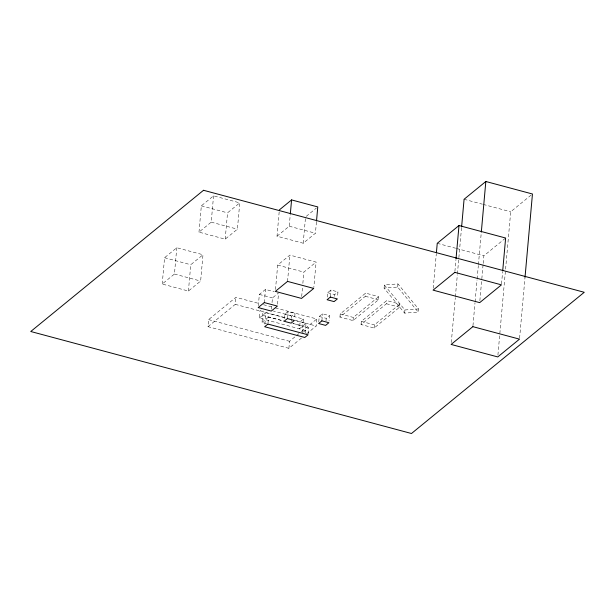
<?xml version="1.0" encoding="UTF-8"?>
<svg xmlns="http://www.w3.org/2000/svg" width="615" height="615" viewBox="0 0 615 615"><rect width="100%" height="100%" fill="white"/><g stroke="black" fill="none" stroke-linecap="round" stroke-linejoin="round"><path stroke-width="0.46" stroke-dasharray="3.08 2.31" d="M162.222 284.03L164.566 257.723L176.789 247.73L202.981 254.748L200.636 281.055L188.413 291.049L162.222 284.03L174.437 274.044L176.789 247.73M188.413 291.049L190.765 264.742L202.981 254.748M198.991 232.139L201.343 205.833L213.559 195.847L239.758 202.865L237.413 229.172L225.19 239.158L198.991 232.139L211.214 222.153L213.559 195.847M301.435 338.081L288.896 348.328L207.985 326.65L208.616 319.615L235.899 297.314L259.807 303.718M225.19 239.158L227.535 212.852L239.758 202.865M207.985 326.65L235.268 304.348L235.899 297.314M258.346 305.693L259.353 294.424L265.465 289.427L274.198 291.764M305.409 330.447L259.369 318.001L259.991 310.967L261.298 309.899M266.564 323.59L262.005 322.368L263.028 310.936M264.289 302.58L265.465 289.427M264.881 324.09L265.903 312.658L285.967 318.04M267.994 323.175L268.54 317.025L284.045 321.176M316.433 221.961L315.426 233.239L303.203 243.225L277.011 236.206L279.187 211.783M271.446 309.207L271.699 306.385M272.038 302.626L272.453 297.929L278.564 292.932M275.489 289.511L277.673 265.088L289.888 255.094L316.087 262.113L313.827 287.482M277.557 304.21L278.48 293.878M277.011 236.206L289.227 226.22L290.234 214.943M287.543 281.401L289.888 255.094M284.361 318.624L284.753 314.227L288.028 311.559L295.031 313.435L294.554 318.708M287.397 318.593L288.028 311.559M288.896 348.328L289.527 341.294L300.589 332.254M291.287 321.376L291.525 318.739M291.602 317.863L291.764 316.102L295.031 313.435M303.203 243.225L305.555 216.918M301.688 296.53L302.526 287.136M302.857 283.377L303.864 272.107L316.087 262.113M302.142 333.115L303.395 319.047L273.298 310.982M305.171 333.084L306.039 323.413L295.092 320.484M308.13 333.93L308.676 327.78L293.171 323.621M306.593 333.86L316.179 326.019L316.81 318.985L274.513 307.654M318.762 321.753L319.239 316.479L322.506 313.804L329.509 315.68L329.04 320.961M321.876 320.838L322.506 313.804M327.318 297.091L327.71 292.694L330.978 290.026L337.981 291.902L337.512 297.176M326.004 320.992L326.242 318.355L329.509 315.68M330.347 297.06L330.978 290.026M334.56 296.33L334.714 294.57L337.981 291.902M339.941 317.071L340.226 313.911L365.641 293.132L378.74 296.645L378.456 299.805L353.041 320.576L339.941 317.071L365.364 296.292L365.641 293.132M353.041 320.576L353.318 317.425L378.74 296.645M361.043 324.512L361.32 321.361L386.743 300.581L399.842 304.087L399.558 307.246L374.143 328.026L361.043 324.512L386.466 303.741L386.743 300.581M374.143 328.026L374.42 324.866L399.842 304.087M384.083 288.12L384.367 284.96L397.943 283.915L418.5 308.93L418.215 312.082L404.632 313.135L384.083 288.12L397.667 287.067L418.215 312.082M397.667 287.067L397.943 283.915M404.632 313.135L404.916 309.975L384.367 284.96M433.237 288.227L436.304 253.826M454.908 271.4L455.93 259.937M451.295 342.532L455.3 297.645M455.384 296.691L457.345 274.728M457.429 273.767L461.519 227.927M472.958 325.704L475.003 302.78M475.095 301.827L477.055 279.863M477.14 278.91L478.332 265.542M478.416 264.581L481.23 233.07M479.861 300.72L481.745 279.694M481.829 278.741L483.106 264.404M483.19 263.451L483.874 255.809L505.63 238.02M501.533 283.892L502.64 271.469M497.919 355.024L510.704 211.775L532.459 193.994M519.59 338.196L525.041 277.073M306.27 216.334L316.333 208.108M259.369 318.001L265.903 312.658M262.005 322.368L268.54 317.025M303.395 319.047L300.128 321.722L299.497 328.756L306.039 323.413M301.319 331.646L316.81 318.985M303.449 332.046L308.676 327.78M404.916 309.975L418.5 308.93M464.079 199.275L482.36 204.18M483.275 204.426L510.704 211.775M437.242 243.309L455.53 248.214M456.445 248.46L483.874 255.809M289.227 226.22L315.426 233.239M201.343 205.833L227.535 212.852M211.214 222.153L237.413 229.172M277.673 265.088L303.864 272.107M365.364 296.292L378.456 299.805M386.466 303.741L399.558 307.246M327.71 292.694L334.714 294.57M164.566 257.723L190.765 264.742M340.226 313.911L353.318 317.425M361.32 321.361L374.42 324.866M259.353 294.424L272.453 297.929M174.437 274.044L200.636 281.055M319.239 316.479L326.242 318.355M263.481 304.702L273.598 307.408M284.753 314.227L291.764 316.102M235.268 304.348L285.844 317.894M295.039 320.354L316.179 326.019M262.636 315.334L283.615 320.953M292.732 323.398L302.772 326.081M208.616 319.615L289.527 341.294"/><path stroke-width="0.92" d="M290.318 214.005L291.579 199.913L317.771 206.932L316.517 221.023M436.389 252.873L437.242 243.309L458.998 225.528L505.63 238.02L502.732 270.515M456.015 258.976L458.998 225.528M461.604 226.973L464.079 199.275L485.835 181.494L532.459 193.994L525.041 277.073M481.314 232.116L485.835 181.494M279.356 209.9L291.579 199.913M203.519 190.281L30.75 331.5L411.481 433.506L584.25 292.286L203.519 190.281M287.543 281.401L275.32 291.395L301.519 298.413L313.742 288.42L287.543 281.401M264.289 302.58L258.185 307.577L271.276 311.082L277.388 306.086L264.289 302.58M267.917 324.059L264.65 326.726L304.779 337.481L308.046 334.814L267.917 324.059M287.397 318.593L284.13 321.261L291.133 323.136L294.401 320.469L287.397 318.593M330.347 297.06L327.08 299.728L334.083 301.604L337.358 298.936L330.347 297.06M321.876 320.838L318.608 323.513L325.612 325.389L328.879 322.714L321.876 320.838M454.823 272.36L433.068 290.142L479.692 302.634L501.448 284.853L454.823 272.36M472.874 326.657L451.118 344.438L497.75 356.931L519.506 339.149L472.874 326.657"/></g></svg>
